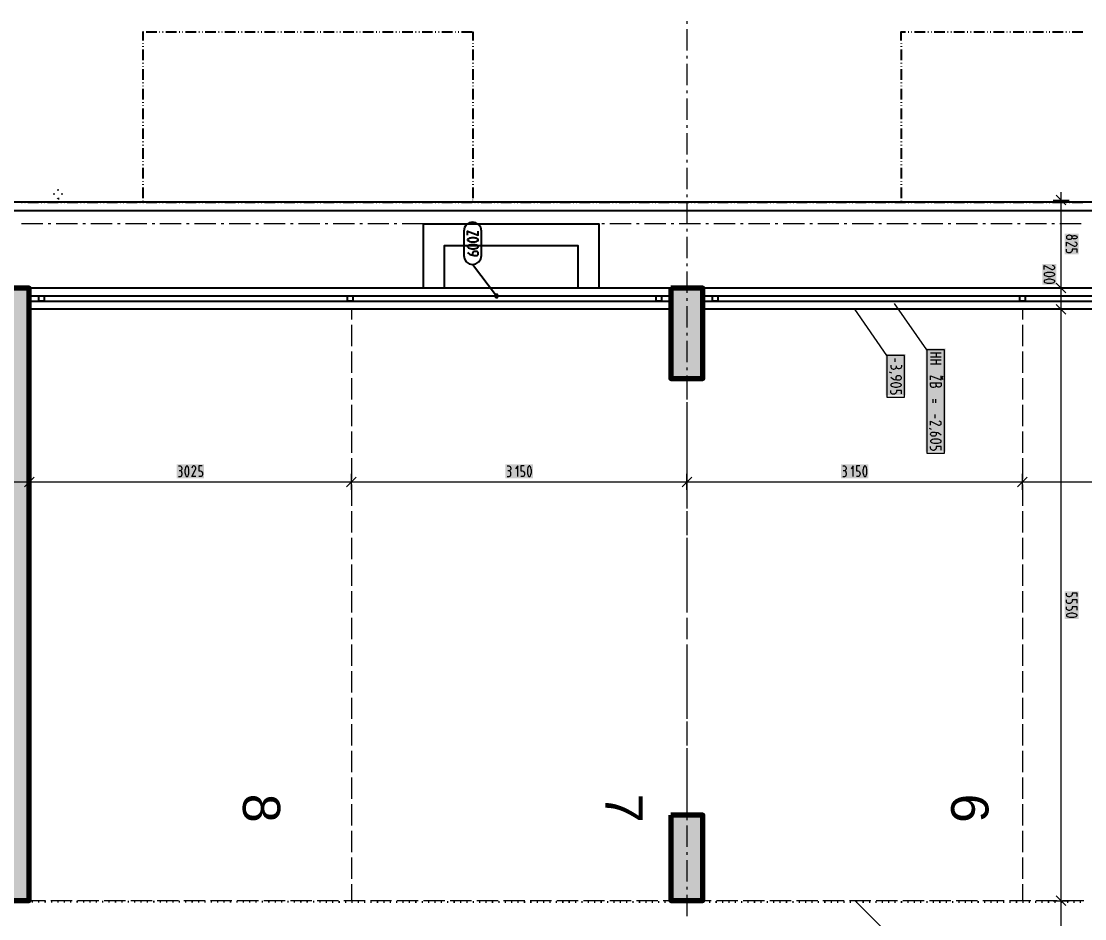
# Model space of a CAD drawing. Header units: millimetres. Extents: x 0 to 594, y 0 to 420.
# Drawn here: x 201.2 to 279.8, y 249.8 to 316.1 of the extents above; entities that cross this region are included whole.
import ezdxf

# ---------------------------------------------------------------- set-up
doc = ezdxf.new("R2010")
doc.units = ezdxf.units.MM
doc.header["$LTSCALE"] = 8
for name, color, linetype in [('PDF_CTU', 7, 'Continuous'), ('PDF_Dokresleni nad rovinou rezu', 7, 'Continuous'), ('PDF_Dopravni znaceni', 7, 'Continuous'), ('PDF_Klempirske vyrobky', 7, 'Continuous'), ('PDF_Koty delkove', 7, 'Continuous'), ('PDF_Koty vyskove-pudorysy', 7, 'Continuous'), ('PDF_Obecne 0.18', 7, 'Continuous'), ('PDF_Obecne 0.25', 7, 'Continuous'), ('PDF_Osy hlavni', 7, 'Continuous'), ('PDF_Popis Zamecnicke vyrobky', 7, 'Continuous'), ('PDF_Steny vnitrni', 7, 'Continuous'), ('PDF_Text', 7, 'Continuous'), ('PDF_Zamecnicke vyrobky', 7, 'Continuous')]:
    doc.layers.add(name, color=color, linetype=linetype)
doc.styles.add('PDF Arial', font='arial.ttf')

msp = doc.modelspace()

# ---------------------------------------------------------------- linework, layer by layer
at = {"layer": 'PDF_CTU', "lineweight": 25}
for points in [[(396.91, 302.764), (99.429, 302.764)], [(396.91, 302.134), (99.429, 302.134)]]:
    msp.add_lwpolyline(points, dxfattribs=at)
at = {"layer": 'PDF_Dokresleni nad rovinou rezu', "lineweight": 25}
for points in [[(210.178, 315.362), (210.178, 314.724)], [(210.197, 315.362), (210.236, 315.362)], [(210.433, 315.362), (211.22, 315.362)], [(211.417, 315.362), (211.457, 315.362)], [(211.654, 315.362), (211.693, 315.362)], [(211.89, 315.362), (212.677, 315.362)], [(212.874, 315.362), (212.913, 315.362)], [(213.11, 315.362), (213.15, 315.362)], [(213.346, 315.362), (214.134, 315.362)], [(214.331, 315.362), (214.37, 315.362)], [(214.567, 315.362), (214.606, 315.362)], [(214.803, 315.362), (215.591, 315.362)], [(215.787, 315.362), (215.827, 315.362)], [(216.024, 315.362), (216.063, 315.362)], [(216.26, 315.362), (217.047, 315.362)], [(217.244, 315.362), (217.283, 315.362)], [(217.48, 315.362), (217.52, 315.362)], [(217.717, 315.362), (218.504, 315.362)], [(218.701, 315.362), (218.74, 315.362)], [(218.937, 315.362), (218.976, 315.362)], [(219.173, 315.362), (219.961, 315.362)], [(220.157, 315.362), (220.197, 315.362)], [(220.394, 315.362), (220.433, 315.362)], [(220.63, 315.362), (221.417, 315.362)], [(221.614, 315.362), (221.654, 315.362)], [(221.85, 315.362), (221.89, 315.362)], [(222.087, 315.362), (222.874, 315.362)], [(223.071, 315.362), (223.11, 315.362)], [(223.307, 315.362), (223.346, 315.362)], [(223.543, 315.362), (224.331, 315.362)], [(224.528, 315.362), (224.567, 315.362)], [(224.764, 315.362), (224.803, 315.362)], [(225, 315.362), (225.787, 315.362)], [(225.984, 315.362), (226.024, 315.362)], [(226.22, 315.362), (226.26, 315.362)], [(226.457, 315.362), (227.244, 315.362)], [(227.441, 315.362), (227.48, 315.362)], [(227.677, 315.362), (227.717, 315.362)], [(227.913, 315.362), (228.701, 315.362)], [(228.898, 315.362), (228.937, 315.362)], [(229.134, 315.362), (229.173, 315.362)], [(229.37, 315.362), (230.157, 315.362)], [(230.354, 315.362), (230.394, 315.362)], [(230.591, 315.362), (230.63, 315.362)], [(230.827, 315.362), (231.614, 315.362)], [(231.811, 315.362), (231.85, 315.362)], [(232.047, 315.362), (232.087, 315.362)], [(232.283, 315.362), (233.071, 315.362)], [(233.268, 315.362), (233.307, 315.362)], [(233.504, 315.362), (233.543, 315.362)], [(233.74, 315.362), (234.528, 315.362)], [(234.587, 315.362), (234.587, 314.724)], [(266.24, 314.724), (266.24, 315.36), (266.575, 315.36)], [(266.772, 315.36), (266.811, 315.36)], [(267.008, 315.36), (267.047, 315.36)], [(267.244, 315.36), (268.031, 315.36)], [(268.228, 315.36), (268.268, 315.36)], [(268.465, 315.36), (268.504, 315.36)], [(268.701, 315.36), (269.488, 315.36)], [(269.685, 315.36), (269.724, 315.36)], [(269.921, 315.36), (269.961, 315.36)], [(270.157, 315.36), (270.945, 315.36)], [(271.142, 315.36), (271.181, 315.36)], [(271.378, 315.36), (271.417, 315.36)], [(271.614, 315.36), (272.402, 315.36)], [(272.598, 315.36), (272.638, 315.36)], [(272.835, 315.36), (272.874, 315.36)], [(273.071, 315.36), (273.858, 315.36)], [(274.055, 315.36), (274.094, 315.36)], [(274.291, 315.36), (274.331, 315.36)], [(274.528, 315.36), (275.315, 315.36)], [(275.512, 315.36), (275.551, 315.36)], [(275.748, 315.36), (275.787, 315.36)], [(275.984, 315.36), (276.772, 315.36)], [(276.968, 315.36), (277.008, 315.36)], [(277.205, 315.36), (277.244, 315.36)], [(277.441, 315.36), (278.228, 315.36)], [(278.425, 315.36), (278.465, 315.36)], [(278.661, 315.36), (278.701, 315.36)], [(278.898, 315.36), (279.685, 315.36)], [(210.178, 314.528), (210.178, 314.488)], [(234.587, 314.528), (234.587, 314.488)], [(266.24, 314.528), (266.24, 314.488)], [(210.178, 314.291), (210.178, 314.252)], [(210.178, 314.055), (210.178, 313.268)], [(234.587, 314.291), (234.587, 314.252)], [(234.587, 314.055), (234.587, 313.268)], [(266.24, 314.291), (266.24, 314.252)], [(266.24, 314.055), (266.24, 313.268)], [(210.178, 313.071), (210.178, 313.032)], [(234.587, 313.071), (234.587, 313.032)], [(266.24, 313.071), (266.24, 313.032)], [(210.178, 312.835), (210.178, 312.795)], [(210.178, 312.599), (210.178, 311.811)], [(234.587, 312.835), (234.587, 312.795)], [(234.587, 312.599), (234.587, 311.811)], [(266.24, 312.835), (266.24, 312.795)], [(266.24, 312.599), (266.24, 311.811)], [(210.178, 311.614), (210.178, 311.575)], [(210.178, 311.378), (210.178, 311.339)], [(234.587, 311.614), (234.587, 311.575)], [(234.587, 311.378), (234.587, 311.339)], [(266.24, 311.614), (266.24, 311.575)], [(266.24, 311.378), (266.24, 311.339)], [(210.178, 311.142), (210.178, 310.354)], [(234.587, 311.142), (234.587, 310.354)], [(266.24, 311.142), (266.24, 310.354)], [(210.178, 310.158), (210.178, 310.118)], [(210.178, 309.921), (210.178, 309.882)], [(234.587, 310.158), (234.587, 310.118)], [(234.587, 309.921), (234.587, 309.882)], [(266.24, 310.158), (266.24, 310.118)], [(266.24, 309.921), (266.24, 309.882)], [(210.178, 309.685), (210.178, 308.898)], [(234.587, 309.685), (234.587, 308.898)], [(266.24, 309.685), (266.24, 308.898)], [(210.178, 308.701), (210.178, 308.661)], [(210.178, 308.465), (210.178, 308.425)], [(210.178, 308.228), (210.178, 307.441)], [(234.587, 308.701), (234.587, 308.661)], [(234.587, 308.465), (234.587, 308.425)], [(234.587, 308.228), (234.587, 307.441)], [(266.24, 308.701), (266.24, 308.661)], [(266.24, 308.465), (266.24, 308.425)], [(266.24, 308.228), (266.24, 307.441)], [(210.178, 307.244), (210.178, 307.205)], [(210.178, 307.008), (210.178, 306.969)], [(210.178, 306.772), (210.178, 305.984)], [(234.587, 307.244), (234.587, 307.205)], [(234.587, 307.008), (234.587, 306.969)], [(234.587, 306.772), (234.587, 305.984)], [(266.24, 307.244), (266.24, 307.205)], [(266.24, 307.008), (266.24, 306.969)], [(266.24, 306.772), (266.24, 305.984)], [(210.178, 305.787), (210.178, 305.748)], [(210.178, 305.551), (210.178, 305.512)], [(210.178, 305.315), (210.178, 304.528)], [(234.587, 305.787), (234.587, 305.748)], [(234.587, 305.551), (234.587, 305.512)], [(234.587, 305.315), (234.587, 304.528)], [(266.24, 305.787), (266.24, 305.748)], [(266.24, 305.551), (266.24, 305.512)], [(266.24, 305.315), (266.24, 304.528)], [(210.178, 304.331), (210.178, 304.291)], [(234.587, 304.331), (234.587, 304.291)], [(266.24, 304.331), (266.24, 304.291)], [(210.178, 304.095), (210.178, 304.055)], [(210.178, 303.858), (210.178, 303.071)], [(234.587, 304.095), (234.587, 304.055)], [(234.587, 303.858), (234.587, 303.071)], [(266.24, 304.095), (266.24, 304.055)], [(266.24, 303.858), (266.24, 303.071)], [(201.22, 302.764), (201.26, 302.764)], [(201.457, 302.764), (201.496, 302.764)], [(201.693, 302.764), (202.48, 302.764)], [(202.677, 302.764), (202.717, 302.764)], [(202.913, 302.764), (202.953, 302.764)], [(203.15, 302.764), (203.937, 302.764)], [(204.134, 302.764), (204.173, 302.764)], [(204.37, 302.764), (204.409, 302.764)], [(204.606, 302.764), (205.394, 302.764)], [(205.591, 302.764), (205.63, 302.764)], [(205.827, 302.764), (205.866, 302.764)], [(206.063, 302.764), (206.85, 302.764)], [(207.047, 302.764), (207.087, 302.764)], [(207.283, 302.764), (207.323, 302.764)], [(207.52, 302.764), (208.307, 302.764)], [(208.504, 302.764), (208.543, 302.764)], [(208.74, 302.764), (208.78, 302.764)], [(208.976, 302.764), (209.764, 302.764)], [(209.961, 302.764), (210, 302.764)], [(210.178, 302.874), (210.178, 302.835)], [(210.197, 302.764), (210.236, 302.764)], [(210.433, 302.764), (211.22, 302.764)], [(211.417, 302.764), (211.457, 302.764)], [(211.654, 302.764), (211.693, 302.764)], [(211.89, 302.764), (212.677, 302.764)], [(212.874, 302.764), (212.913, 302.764)], [(213.11, 302.764), (213.15, 302.764)], [(213.346, 302.764), (214.134, 302.764)], [(214.331, 302.764), (214.37, 302.764)], [(214.567, 302.764), (214.606, 302.764)], [(214.803, 302.764), (215.591, 302.764)], [(215.787, 302.764), (215.827, 302.764)], [(216.024, 302.764), (216.063, 302.764)], [(216.26, 302.764), (217.047, 302.764)], [(217.244, 302.764), (217.283, 302.764)], [(217.48, 302.764), (217.52, 302.764)], [(217.717, 302.764), (218.504, 302.764)], [(218.701, 302.764), (218.74, 302.764)], [(218.937, 302.764), (218.976, 302.764)], [(219.173, 302.764), (219.961, 302.764)], [(220.157, 302.764), (220.197, 302.764)], [(220.394, 302.764), (220.433, 302.764)], [(220.63, 302.764), (221.417, 302.764)], [(221.614, 302.764), (221.654, 302.764)], [(221.85, 302.764), (221.89, 302.764)], [(222.087, 302.764), (222.874, 302.764)], [(223.071, 302.764), (223.11, 302.764)], [(223.307, 302.764), (223.346, 302.764)], [(223.543, 302.764), (224.331, 302.764)], [(224.528, 302.764), (224.567, 302.764)], [(224.764, 302.764), (224.803, 302.764)], [(225, 302.764), (225.787, 302.764)], [(225.984, 302.764), (226.024, 302.764)], [(226.22, 302.764), (226.26, 302.764)], [(226.457, 302.764), (227.244, 302.764)], [(227.441, 302.764), (227.48, 302.764)], [(227.677, 302.764), (227.717, 302.764)], [(227.913, 302.764), (228.701, 302.764)], [(228.898, 302.764), (228.937, 302.764)], [(229.134, 302.764), (229.173, 302.764)], [(229.37, 302.764), (230.157, 302.764)], [(230.354, 302.764), (230.394, 302.764)], [(230.591, 302.764), (230.63, 302.764)], [(230.827, 302.764), (231.614, 302.764)], [(231.811, 302.764), (231.85, 302.764)], [(232.047, 302.764), (232.087, 302.764)], [(232.283, 302.764), (233.071, 302.764)], [(233.268, 302.764), (233.307, 302.764)], [(233.504, 302.764), (233.543, 302.764)], [(233.74, 302.764), (234.528, 302.764)], [(234.724, 302.764), (234.764, 302.764)], [(234.961, 302.764), (235, 302.764)], [(235.197, 302.764), (235.984, 302.764)], [(236.181, 302.764), (236.22, 302.764)], [(236.417, 302.764), (236.457, 302.764)], [(236.654, 302.764), (237.441, 302.764)], [(237.638, 302.764), (237.677, 302.764)], [(237.874, 302.764), (237.913, 302.764)], [(238.11, 302.764), (238.898, 302.764)], [(239.094, 302.764), (239.134, 302.764)], [(239.331, 302.764), (239.37, 302.764)], [(239.567, 302.764), (240.354, 302.764)], [(240.551, 302.764), (240.591, 302.764)], [(240.787, 302.764), (240.827, 302.764)], [(241.024, 302.764), (241.811, 302.764)], [(242.008, 302.764), (242.047, 302.764)], [(242.244, 302.764), (242.283, 302.764)], [(242.48, 302.764), (243.268, 302.764)], [(243.465, 302.764), (243.504, 302.764)], [(243.701, 302.764), (243.74, 302.764)], [(243.937, 302.764), (244.724, 302.764)], [(244.921, 302.764), (244.961, 302.764)], [(245.157, 302.764), (245.197, 302.764)], [(245.394, 302.764), (246.181, 302.764)], [(246.378, 302.764), (246.417, 302.764)], [(246.614, 302.764), (246.654, 302.764)], [(246.85, 302.764), (247.638, 302.764)], [(247.835, 302.764), (247.874, 302.764)], [(248.071, 302.764), (248.11, 302.764)], [(248.307, 302.764), (249.094, 302.764)], [(249.291, 302.764), (249.331, 302.764)], [(249.528, 302.764), (249.567, 302.764)], [(249.764, 302.764), (250.551, 302.764)], [(250.748, 302.764), (250.787, 302.764)], [(250.984, 302.764), (251.024, 302.764)], [(251.22, 302.764), (252.008, 302.764)], [(252.205, 302.764), (252.244, 302.764)], [(252.441, 302.764), (252.48, 302.764)], [(252.677, 302.764), (253.465, 302.764)], [(253.661, 302.764), (253.701, 302.764)], [(253.898, 302.764), (253.937, 302.764)], [(254.134, 302.764), (254.921, 302.764)], [(255.118, 302.764), (255.157, 302.764)], [(255.354, 302.764), (255.394, 302.764)], [(255.591, 302.764), (256.378, 302.764)], [(256.575, 302.764), (256.614, 302.764)], [(256.811, 302.764), (256.85, 302.764)], [(257.047, 302.764), (257.835, 302.764)], [(258.031, 302.764), (258.071, 302.764)], [(258.268, 302.764), (258.307, 302.764)], [(258.504, 302.764), (259.291, 302.764)], [(259.488, 302.764), (259.528, 302.764)], [(259.724, 302.764), (259.764, 302.764)], [(259.961, 302.764), (260.748, 302.764)], [(260.945, 302.764), (260.984, 302.764)], [(261.181, 302.764), (261.22, 302.764)], [(261.417, 302.764), (262.205, 302.764)], [(262.402, 302.764), (262.441, 302.764)], [(262.638, 302.764), (262.677, 302.764)], [(262.874, 302.764), (263.661, 302.764)], [(263.858, 302.764), (263.898, 302.764)], [(264.094, 302.764), (264.134, 302.764)], [(264.331, 302.764), (265.118, 302.764)], [(265.315, 302.764), (265.354, 302.764)], [(265.551, 302.764), (265.59, 302.764)], [(265.787, 302.764), (266.575, 302.764)], [(266.24, 302.874), (266.24, 302.835)], [(266.772, 302.764), (266.811, 302.764)], [(267.008, 302.764), (267.047, 302.764)], [(267.244, 302.764), (268.031, 302.764)], [(268.228, 302.764), (268.268, 302.764)], [(268.465, 302.764), (268.504, 302.764)], [(268.701, 302.764), (269.488, 302.764)], [(269.685, 302.764), (269.724, 302.764)], [(269.921, 302.764), (269.961, 302.764)], [(270.157, 302.764), (270.945, 302.764)], [(271.142, 302.764), (271.181, 302.764)], [(271.378, 302.764), (271.417, 302.764)], [(271.614, 302.764), (272.402, 302.764)], [(272.598, 302.764), (272.638, 302.764)], [(272.835, 302.764), (272.874, 302.764)], [(273.071, 302.764), (273.858, 302.764)], [(274.055, 302.764), (274.094, 302.764)], [(274.291, 302.764), (274.331, 302.764)], [(274.528, 302.764), (275.315, 302.764)], [(275.512, 302.764), (275.551, 302.764)], [(275.748, 302.764), (275.787, 302.764)], [(275.984, 302.764), (276.772, 302.764)], [(276.968, 302.764), (277.008, 302.764)], [(277.205, 302.764), (277.244, 302.764)], [(277.441, 302.764), (278.228, 302.764)], [(278.425, 302.764), (278.465, 302.764)], [(278.661, 302.764), (278.701, 302.764)], [(278.898, 302.764), (279.685, 302.764)]]:
    msp.add_lwpolyline(points, dxfattribs=at)
at = {"layer": 'PDF_Dokresleni nad rovinou rezu', "lineweight": 25, "transparency": 33554559}
for points in [[(210.128, 315.362), (210.178, 315.411), (210.178, 315.313), (210.227, 315.362)], [(210.178, 315.411), (210.227, 315.362), (210.128, 315.362), (210.178, 315.313)], [(234.587, 315.411), (234.636, 315.362), (234.538, 315.362), (234.587, 315.313)], [(234.538, 315.362), (234.587, 315.411), (234.587, 315.313), (234.636, 315.362)], [(266.191, 315.36), (266.24, 315.409), (266.24, 315.311), (266.29, 315.36)], [(266.24, 315.409), (266.29, 315.36), (266.191, 315.36), (266.24, 315.311)], [(210.178, 302.813), (210.227, 302.764), (210.128, 302.764), (210.178, 302.714)], [(234.587, 302.972), (234.636, 302.923), (234.538, 302.923), (234.587, 302.874)], [(266.24, 302.811), (266.29, 302.762), (266.191, 302.762), (266.24, 302.713)]]:
    msp.add_solid(points, dxfattribs=at)
at = {"layer": 'PDF_Dopravni znaceni', "lineweight": 18}
for points in [[(225.611, 294.85), (225.611, 294.095)], [(275.217, 294.85), (275.217, 294.095)], [(225.611, 293.701), (225.611, 292.126)], [(275.217, 293.701), (275.217, 292.126)], [(225.611, 291.732), (225.611, 290.158)], [(275.217, 291.732), (275.217, 290.158)], [(225.611, 289.764), (225.611, 288.189)], [(250.414, 289.732), (250.414, 288.189)], [(275.217, 289.764), (275.217, 288.189)], [(225.611, 287.795), (225.611, 286.221)], [(250.414, 287.795), (250.414, 286.221)], [(275.217, 287.795), (275.217, 286.221)], [(225.611, 285.827), (225.611, 284.252)], [(250.414, 285.827), (250.414, 284.252)], [(275.217, 285.827), (275.217, 284.252)], [(225.611, 283.858), (225.611, 282.284)], [(250.414, 283.858), (250.414, 282.284)], [(275.217, 283.858), (275.217, 282.284)], [(225.611, 281.89), (225.611, 280.315)], [(250.414, 281.89), (250.414, 280.315)], [(275.217, 281.89), (275.217, 280.315)], [(225.611, 279.921), (225.611, 278.347)], [(250.414, 279.921), (250.414, 278.347)], [(275.217, 279.921), (275.217, 278.347)], [(225.611, 277.953), (225.611, 276.378)], [(250.414, 277.953), (250.414, 276.378)], [(275.217, 277.953), (275.217, 276.378)], [(225.611, 275.984), (225.611, 274.41)], [(250.414, 275.984), (250.414, 274.41)], [(275.217, 275.984), (275.217, 274.41)], [(225.611, 274.016), (225.611, 272.441)], [(250.414, 274.016), (250.414, 272.441)], [(275.217, 274.016), (275.217, 272.441)], [(225.611, 272.047), (225.611, 270.473)], [(250.414, 272.047), (250.414, 270.473)], [(275.217, 272.047), (275.217, 270.473)], [(225.611, 270.079), (225.611, 268.504)], [(250.414, 270.079), (250.414, 268.504)], [(275.217, 270.079), (275.217, 268.504)], [(225.611, 268.11), (225.611, 266.536)], [(250.414, 268.11), (250.414, 266.536)], [(275.217, 268.11), (275.217, 266.536)], [(225.611, 266.142), (225.611, 264.567)], [(250.414, 266.142), (250.414, 264.567)], [(275.217, 266.142), (275.217, 264.567)], [(225.611, 264.173), (225.611, 262.599)], [(250.414, 264.173), (250.414, 262.599)], [(275.217, 264.173), (275.217, 262.599)], [(225.611, 262.205), (225.611, 260.63)], [(250.414, 262.205), (250.414, 260.63)], [(275.217, 262.205), (275.217, 260.63)], [(225.611, 260.236), (225.611, 258.662)], [(250.414, 260.236), (250.414, 258.662)], [(275.217, 260.236), (275.217, 258.662)], [(225.611, 258.268), (225.611, 256.693)], [(250.414, 258.268), (250.414, 257.449)], [(275.217, 258.268), (275.217, 256.693)], [(225.611, 256.299), (225.611, 254.725)], [(275.217, 256.299), (275.217, 254.725)], [(225.611, 254.331), (225.611, 252.756)], [(275.217, 254.331), (275.217, 252.756)], [(225.611, 252.362), (225.611, 251.15)], [(275.217, 252.362), (275.217, 251.15)], [(201.417, 251.15), (202.992, 251.15)], [(203.386, 251.15), (204.961, 251.15)], [(205.354, 251.15), (206.929, 251.15)], [(207.323, 251.15), (208.898, 251.15)], [(209.291, 251.15), (210.866, 251.15)], [(211.26, 251.15), (212.835, 251.15)], [(213.228, 251.15), (214.803, 251.15)], [(215.197, 251.15), (216.772, 251.15)], [(217.165, 251.15), (218.74, 251.15)], [(219.134, 251.15), (220.709, 251.15)], [(221.102, 251.15), (222.677, 251.15)], [(223.071, 251.15), (224.646, 251.15)], [(225.039, 251.15), (226.614, 251.15)], [(227.008, 251.15), (228.583, 251.15)], [(228.976, 251.15), (230.551, 251.15)], [(230.945, 251.15), (232.52, 251.15)], [(232.913, 251.15), (234.488, 251.15)], [(234.882, 251.15), (236.457, 251.15)], [(236.85, 251.15), (238.425, 251.15)], [(238.819, 251.15), (240.394, 251.15)], [(240.787, 251.15), (242.362, 251.15)], [(242.756, 251.15), (244.331, 251.15)], [(244.724, 251.15), (246.299, 251.15)], [(246.693, 251.15), (248.268, 251.15)], [(248.661, 251.15), (250.236, 251.15)], [(250.63, 251.15), (252.205, 251.15)], [(252.598, 251.15), (254.173, 251.15)], [(254.567, 251.15), (256.142, 251.15)], [(256.535, 251.15), (258.11, 251.15)], [(258.504, 251.15), (260.079, 251.15)], [(260.472, 251.15), (262.047, 251.15)], [(262.441, 251.15), (264.016, 251.15)], [(264.409, 251.15), (265.984, 251.15)], [(266.378, 251.15), (267.953, 251.15)], [(268.346, 251.15), (269.921, 251.15)], [(270.315, 251.15), (271.89, 251.15)], [(272.283, 251.15), (273.858, 251.15)], [(274.252, 251.15), (275.827, 251.15)], [(276.22, 251.15), (277.795, 251.15)], [(278.189, 251.15), (279.764, 251.15)]]:
    msp.add_lwpolyline(points, dxfattribs=at)
at = {"layer": 'PDF_Dopravni znaceni', "lineweight": 18, "transparency": 33554559}
for points in [[(225.611, 294.886), (225.646, 294.85), (225.575, 294.85), (225.611, 294.815)], [(275.217, 294.886), (275.252, 294.85), (275.181, 294.85), (275.217, 294.815)], [(250.414, 289.768), (250.449, 289.732), (250.378, 289.732), (250.414, 289.697)], [(250.414, 257.484), (250.449, 257.449), (250.378, 257.449), (250.414, 257.413)], [(225.611, 251.185), (225.646, 251.15), (225.575, 251.15), (225.611, 251.114)], [(275.217, 251.185), (275.252, 251.15), (275.181, 251.15), (275.217, 251.114)]]:
    msp.add_solid(points, dxfattribs=at)
at = {"layer": 'PDF_Klempirske vyrobky', "lineweight": 25}
for points in [[(203.956, 303.665), (203.948, 303.668), (203.878, 303.661)], [(203.612, 303.411), (203.604, 303.385), (203.609, 303.334)], [(203.843, 303.054), (203.887, 303.041)], [(203.918, 303.039), (203.996, 303.051)], [(204.23, 303.335), (204.222, 303.413)]]:
    msp.add_lwpolyline(points, dxfattribs=at)
at = {"layer": 'PDF_Klempirske vyrobky', "lineweight": 25, "transparency": 33554559}
msp.add_solid([(203.838, 303.043), (203.889, 303.09), (203.885, 302.992), (203.936, 303.038)], dxfattribs=at)
at = {"layer": 'PDF_Koty delkove', "lineweight": 18}
for points in [[(278.075, 152.291), (278.075, 159.024), (278.075, 160.598), (278.075, 203.89), (278.075, 251.133), (278.075, 294.85), (278.075, 296.425), (278.075, 300.237), (278.075, 300.858), (278.075, 302.921), (278.075, 303.512)], [(277.485, 302.921), (278.075, 302.921), (278.666, 302.921)], [(277.721, 303.276), (278.429, 302.567)], [(278.469, 299.526), (278.469, 299.82), (278.994, 299.547), (279.047, 299.526), (279.126, 299.526), (279.178, 299.547), (279.217, 299.578), (279.244, 299.61), (279.256, 299.652), (279.256, 299.694), (279.244, 299.736), (279.217, 299.767), (279.178, 299.799), (279.1, 299.82)], [(278.889, 300.219), (278.903, 300.24), (278.942, 300.271), (278.994, 300.292), (279.047, 300.303), (279.1, 300.303)], [(279.1, 300.303), (279.152, 300.292), (279.204, 300.271), (279.244, 300.229), (279.256, 300.197), (279.256, 300.156), (279.244, 300.124), (279.204, 300.082), (279.152, 300.061), (279.1, 300.051), (279.047, 300.051), (278.994, 300.061), (278.942, 300.082), (278.903, 300.114), (278.889, 300.134)], [(279.256, 299.043), (279.256, 299.295), (278.889, 299.295), (278.889, 299.19), (278.863, 299.117), (278.823, 299.074), (278.758, 299.033), (278.706, 299.022), (278.653, 299.022), (278.6, 299.033), (278.548, 299.054), (278.509, 299.085), (278.482, 299.127), (278.469, 299.19), (278.469, 299.295)], [(276.815, 297.787), (276.815, 298.081), (277.341, 297.808), (277.393, 297.787), (277.472, 297.787), (277.524, 297.808), (277.563, 297.839), (277.59, 297.871), (277.603, 297.913), (277.603, 297.955)], [(277.603, 297.955), (277.59, 297.997), (277.563, 298.028), (277.524, 298.06), (277.446, 298.081)], [(277.131, 296.779), (277.289, 296.779), (277.367, 296.79), (277.459, 296.811), (277.537, 296.842), (277.59, 296.884), (277.603, 296.905), (277.603, 296.947), (277.59, 296.968), (277.537, 297.01), (277.459, 297.041), (277.367, 297.063), (277.289, 297.073), (277.131, 297.073), (277.052, 297.063), (276.96, 297.041), (276.881, 297.01), (276.829, 296.968), (276.815, 296.947), (276.815, 296.905), (276.829, 296.884), (276.881, 296.842), (276.96, 296.811)], [(276.96, 296.811), (277.052, 296.79), (277.131, 296.779)], [(277.485, 296.425), (278.075, 296.425), (278.666, 296.425)], [(277.721, 296.779), (278.429, 296.071)], [(277.485, 294.85), (278.075, 294.85), (278.666, 294.85)], [(277.721, 295.205), (278.429, 294.496)], [(212.82, 283.272), (212.946, 283.272)], [(212.946, 283.272), (212.988, 283.259), (213.029, 283.233), (213.051, 283.193), (213.072, 283.115), (213.072, 283.063), (213.051, 282.984), (213.009, 282.931), (212.946, 282.905), (212.862, 282.905)], [(214.016, 283.259), (213.974, 283.272), (213.933, 283.272), (213.89, 283.259), (213.859, 283.233), (213.827, 283.193), (213.806, 283.115)], [(214.1, 282.485), (213.806, 282.485), (214.079, 283.01), (214.1, 283.063), (214.1, 283.141), (214.079, 283.193), (214.048, 283.233), (214.016, 283.259)], [(214.583, 283.272), (214.331, 283.272), (214.331, 282.905), (214.437, 282.905), (214.51, 282.878), (214.552, 282.839), (214.593, 282.774), (214.604, 282.722), (214.604, 282.669), (214.593, 282.616), (214.573, 282.564), (214.541, 282.525), (214.5, 282.498), (214.437, 282.485), (214.331, 282.485)], [(237.131, 283.272), (237.257, 283.272), (237.299, 283.259), (237.34, 283.233), (237.362, 283.193), (237.383, 283.115), (237.383, 283.063), (237.362, 282.984), (237.32, 282.931), (237.257, 282.905), (237.173, 282.905)], [(237.907, 282.485), (237.907, 283.272), (237.74, 283.063)], [(238.39, 283.272), (238.138, 283.272), (238.138, 282.905), (238.244, 282.905), (238.317, 282.878), (238.359, 282.839), (238.401, 282.774), (238.411, 282.722), (238.411, 282.669)], [(261.934, 283.272), (262.06, 283.272), (262.102, 283.259), (262.144, 283.233), (262.165, 283.193), (262.186, 283.115), (262.186, 283.063), (262.165, 282.984), (262.123, 282.931), (262.06, 282.905), (261.976, 282.905)], [(262.71, 282.485), (262.71, 283.272), (262.543, 283.063)], [(263.194, 283.272), (262.942, 283.272), (262.942, 282.905), (263.047, 282.905), (263.12, 282.878), (263.162, 282.839), (263.204, 282.774), (263.214, 282.722), (263.214, 282.669), (263.204, 282.616), (263.183, 282.564), (263.151, 282.525), (263.11, 282.498), (263.047, 282.485), (262.942, 282.485)], [(201.437, 281.737), (202.146, 282.445)], [(201.792, 281.5), (201.792, 282.091), (201.792, 282.681)], [(212.82, 282.485), (212.966, 282.485), (213.019, 282.511), (213.061, 282.551), (213.082, 282.616), (213.092, 282.669), (213.092, 282.722), (213.082, 282.787), (213.061, 282.839), (213.019, 282.878), (212.946, 282.905)], [(225.256, 281.737), (225.965, 282.445)], [(225.611, 281.5), (225.611, 282.091), (225.611, 282.681)], [(237.131, 282.485), (237.277, 282.485), (237.33, 282.511), (237.372, 282.551), (237.393, 282.616), (237.403, 282.669), (237.403, 282.722), (237.393, 282.787), (237.372, 282.839), (237.33, 282.878), (237.257, 282.905)], [(238.411, 282.669), (238.401, 282.616), (238.38, 282.564), (238.348, 282.525), (238.307, 282.498), (238.244, 282.485), (238.138, 282.485)], [(250.059, 281.737), (250.768, 282.445)], [(250.414, 281.5), (250.414, 282.091), (250.414, 282.681)], [(261.934, 282.485), (262.081, 282.485), (262.133, 282.511), (262.175, 282.551), (262.196, 282.616), (262.207, 282.669), (262.207, 282.722), (262.196, 282.787), (262.175, 282.839), (262.133, 282.878), (262.06, 282.905)], [(274.862, 281.737), (275.571, 282.445)], [(275.217, 281.5), (275.217, 282.091), (275.217, 282.681)], [(97.776, 282.091), (98.918, 282.091), (100.689, 282.091), (110.965, 282.091), (112.146, 282.091), (112.658, 282.091), (122.658, 282.091), (151.201, 282.091), (176.004, 282.091), (199.823, 282.091), (201.792, 282.091), (225.611, 282.091), (250.414, 282.091), (275.217, 282.091)], [(275.217, 282.091), (300.02, 282.091), (324.823, 282.091), (349.626, 282.091), (369.705, 282.091), (388.602, 282.091), (397.54, 282.091), (398.13, 282.091)], [(279.256, 273.621), (279.256, 273.873), (278.889, 273.873), (278.889, 273.768), (278.863, 273.695), (278.823, 273.653), (278.758, 273.611), (278.706, 273.6), (278.653, 273.6), (278.6, 273.611), (278.548, 273.632), (278.509, 273.663), (278.482, 273.705), (278.469, 273.768), (278.469, 273.873)], [(279.256, 273.117), (279.256, 273.369), (278.889, 273.369), (278.889, 273.264), (278.863, 273.191), (278.823, 273.149), (278.758, 273.107), (278.706, 273.096), (278.653, 273.096), (278.6, 273.107), (278.548, 273.128), (278.509, 273.159), (278.482, 273.201), (278.469, 273.264), (278.469, 273.369)], [(279.256, 272.613), (279.256, 272.865), (278.889, 272.865), (278.889, 272.76), (278.863, 272.687), (278.823, 272.645), (278.758, 272.603), (278.706, 272.592), (278.653, 272.592), (278.6, 272.603), (278.548, 272.624), (278.509, 272.655), (278.482, 272.697), (278.469, 272.76), (278.469, 272.865)], [(279.256, 272.215), (279.256, 272.256), (279.244, 272.278), (279.191, 272.319), (279.112, 272.351), (279.02, 272.372), (278.942, 272.383), (278.785, 272.383), (278.706, 272.372), (278.614, 272.351), (278.535, 272.319), (278.482, 272.278), (278.469, 272.256), (278.469, 272.215), (278.482, 272.193), (278.535, 272.152), (278.614, 272.12), (278.706, 272.099), (278.785, 272.089)], [(278.785, 272.089), (278.942, 272.089), (279.02, 272.099), (279.112, 272.12), (279.191, 272.152), (279.244, 272.193), (279.256, 272.215)], [(277.485, 251.133), (278.075, 251.133), (278.666, 251.133)], [(277.721, 251.487), (278.429, 250.779)]]:
    msp.add_lwpolyline(points, dxfattribs=at)
for points in [[(278.653, 300.03), (278.706, 300.03), (278.771, 300.041), (278.837, 300.071), (278.876, 300.114), (278.889, 300.134), (278.889, 300.219), (278.876, 300.24), (278.837, 300.282), (278.771, 300.313), (278.706, 300.324), (278.653, 300.324), (278.588, 300.313), (278.522, 300.282), (278.482, 300.24), (278.469, 300.197), (278.469, 300.156), (278.482, 300.114), (278.522, 300.071), (278.588, 300.041)], [(277.131, 297.283), (277.289, 297.283), (277.367, 297.294), (277.459, 297.315), (277.537, 297.346), (277.59, 297.388), (277.603, 297.409), (277.603, 297.451), (277.59, 297.472), (277.537, 297.514), (277.459, 297.545), (277.367, 297.567), (277.289, 297.577), (277.131, 297.577), (277.052, 297.567), (276.96, 297.545), (276.881, 297.514), (276.829, 297.472), (276.815, 297.451), (276.815, 297.409), (276.829, 297.388), (276.881, 297.346), (276.96, 297.315), (277.052, 297.294)], [(213.596, 282.8), (213.596, 282.958), (213.586, 283.036), (213.565, 283.128), (213.533, 283.207), (213.492, 283.259), (213.47, 283.272), (213.429, 283.272), (213.407, 283.259), (213.366, 283.207), (213.334, 283.128), (213.313, 283.036), (213.302, 282.958), (213.302, 282.8), (213.313, 282.722), (213.334, 282.63), (213.366, 282.551), (213.407, 282.498), (213.429, 282.485), (213.47, 282.485), (213.492, 282.498), (213.533, 282.551), (213.565, 282.63), (213.586, 282.722)], [(238.915, 282.8), (238.915, 282.958), (238.904, 283.036), (238.884, 283.128), (238.852, 283.207), (238.811, 283.259), (238.789, 283.272), (238.748, 283.272), (238.726, 283.259), (238.685, 283.207), (238.653, 283.128), (238.632, 283.036), (238.621, 282.958), (238.621, 282.8), (238.632, 282.722), (238.653, 282.63), (238.685, 282.551), (238.726, 282.498), (238.748, 282.485), (238.789, 282.485), (238.811, 282.498), (238.852, 282.551), (238.884, 282.63), (238.904, 282.722)], [(263.718, 282.8), (263.718, 282.958), (263.708, 283.036), (263.687, 283.128), (263.655, 283.207), (263.614, 283.259), (263.592, 283.272), (263.551, 283.272), (263.529, 283.259), (263.488, 283.207), (263.456, 283.128), (263.435, 283.036), (263.424, 282.958), (263.424, 282.8), (263.435, 282.722), (263.456, 282.63), (263.488, 282.551), (263.529, 282.498), (263.551, 282.485), (263.592, 282.485), (263.614, 282.498), (263.655, 282.551), (263.687, 282.63), (263.708, 282.722)]]:
    msp.add_lwpolyline(points, close=True, dxfattribs=at)
at = {"layer": 'PDF_Koty delkove', "color": 7, "lineweight": 18, "true_color": 0xffffff, "transparency": 33554559}
for points in [[(278.351, 300.442), (278.351, 298.904), (279.374, 300.442), (279.374, 298.904)], [(276.697, 298.199), (276.697, 296.661), (277.721, 298.199), (277.721, 296.661)], [(212.68, 282.367), (214.722, 282.367), (212.68, 283.39), (214.722, 283.39)], [(236.991, 282.367), (239.033, 282.367), (236.991, 283.39), (239.033, 283.39)], [(261.794, 282.367), (263.836, 282.367), (261.794, 283.39), (263.836, 283.39)], [(278.351, 274.013), (278.351, 271.971), (279.374, 274.013), (279.374, 271.971)]]:
    msp.add_solid(points, dxfattribs=at)
at = {"layer": 'PDF_Koty vyskove-pudorysy', "lineweight": 18}
for points in [[(265.19, 291.442), (262.821, 294.85)], [(268.139, 291.86), (265.77, 295.268)], [(265.794, 291.224), (265.794, 290.96)], [(268.428, 291.641), (269.215, 291.641)], [(268.428, 291.335), (269.215, 291.335)], [(268.428, 291.117), (269.215, 291.117)], [(268.849, 291.641), (268.849, 291.335)], [(268.849, 291.117), (268.849, 290.81)], [(265.374, 290.217), (265.531, 290.151)], [(265.478, 290.72), (265.478, 290.567), (265.505, 290.513), (265.545, 290.469), (265.61, 290.447), (265.663, 290.436), (265.715, 290.436), (265.781, 290.447), (265.833, 290.469), (265.872, 290.513), (265.899, 290.589)], [(266.266, 290.72), (266.266, 290.589), (266.253, 290.545), (266.226, 290.502), (266.187, 290.479), (266.109, 290.458), (266.056, 290.458), (265.978, 290.479), (265.925, 290.523), (265.899, 290.589), (265.899, 290.676)], [(268.428, 290.81), (269.215, 290.81)], [(265.478, 289.845), (265.61, 289.736), (265.741, 289.67), (265.925, 289.627), (266.109, 289.627), (266.161, 289.638), (266.2, 289.659), (266.226, 289.681), (266.253, 289.714), (266.266, 289.758), (266.266, 289.801), (266.253, 289.845), (266.226, 289.878), (266.2, 289.9), (266.161, 289.922), (266.109, 289.933), (266.004, 289.933), (265.952, 289.922), (265.899, 289.9), (265.86, 289.845), (265.846, 289.801), (265.846, 289.648)], [(266.266, 289.276), (266.253, 289.299), (266.2, 289.342), (266.122, 289.375), (266.03, 289.397), (265.952, 289.408), (265.794, 289.408), (265.715, 289.397), (265.623, 289.375), (265.545, 289.342), (265.492, 289.299), (265.478, 289.276), (265.478, 289.233), (265.492, 289.211), (265.545, 289.167), (265.623, 289.134), (265.715, 289.113), (265.794, 289.102)], [(268.428, 289.629), (268.428, 289.935), (269.215, 289.629), (269.215, 289.935)], [(268.849, 289.235), (268.835, 289.17), (268.822, 289.147), (268.796, 289.126), (268.756, 289.104), (268.678, 289.082), (268.586, 289.082), (268.52, 289.093), (268.494, 289.104), (268.455, 289.137), (268.441, 289.17), (268.428, 289.235), (268.428, 289.41), (269.215, 289.41), (269.215, 289.235), (269.203, 289.191), (269.176, 289.159), (269.137, 289.126), (269.111, 289.115), (269.059, 289.104), (268.979, 289.104), (268.927, 289.115), (268.874, 289.147), (268.862, 289.17), (268.849, 289.235), (268.849, 289.41)], [(269.346, 289.66), (269.266, 289.782), (269.346, 289.905)], [(266.266, 288.598), (266.266, 288.861), (265.899, 288.861), (265.899, 288.751), (265.872, 288.675), (265.833, 288.631), (265.767, 288.588), (265.715, 288.577), (265.663, 288.577), (265.61, 288.588), (265.558, 288.61), (265.519, 288.642), (265.492, 288.686), (265.478, 288.751), (265.478, 288.861)], [(265.794, 289.102), (265.952, 289.102), (266.03, 289.113), (266.122, 289.134), (266.2, 289.167), (266.253, 289.211), (266.266, 289.233), (266.266, 289.276)], [(268.586, 288.208), (268.586, 287.944)], [(268.796, 288.208), (268.796, 287.944)], [(268.744, 287.07), (268.744, 286.807)], [(268.428, 286.283), (268.428, 286.589), (268.953, 286.304), (269.006, 286.283), (269.085, 286.283), (269.137, 286.304), (269.176, 286.337), (269.203, 286.37), (269.215, 286.414), (269.215, 286.457), (269.203, 286.501), (269.176, 286.534)], [(269.176, 286.534), (269.137, 286.567), (269.059, 286.589)], [(268.323, 286.064), (268.481, 285.998)], [(268.849, 285.757), (268.849, 285.605), (268.835, 285.561), (268.809, 285.528), (268.782, 285.506), (268.744, 285.484), (268.691, 285.473), (268.586, 285.473), (268.534, 285.484), (268.494, 285.506), (268.468, 285.528), (268.441, 285.561), (268.428, 285.605), (268.428, 285.648), (268.441, 285.692), (268.468, 285.725), (268.494, 285.746), (268.534, 285.769), (268.586, 285.78), (268.77, 285.78), (268.953, 285.736), (269.085, 285.67), (269.215, 285.561)], [(269.215, 284.708), (268.849, 284.708), (268.849, 284.598), (268.822, 284.522), (268.782, 284.478), (268.717, 284.435), (268.665, 284.423), (268.612, 284.423), (268.56, 284.435), (268.508, 284.456), (268.468, 284.489), (268.441, 284.532), (268.428, 284.598), (268.428, 284.708)], [(269.215, 284.445), (269.215, 284.708)], [(264.796, 249.171), (262.821, 251.147)]]:
    msp.add_lwpolyline(points, dxfattribs=at)
for points in [[(268.139, 291.86), (268.139, 284.205), (269.452, 284.205), (269.452, 291.86)], [(265.19, 291.442), (265.19, 288.358), (266.502, 288.358), (266.502, 291.442)], [(268.744, 284.948), (268.901, 284.948), (268.979, 284.959), (269.071, 284.981), (269.15, 285.014), (269.203, 285.057), (269.215, 285.08), (269.215, 285.123), (269.203, 285.145), (269.15, 285.188), (269.071, 285.221), (268.979, 285.244), (268.901, 285.255), (268.744, 285.255), (268.665, 285.244), (268.573, 285.221), (268.494, 285.188), (268.441, 285.145), (268.428, 285.123), (268.428, 285.08), (268.441, 285.057), (268.494, 285.014), (268.573, 284.981), (268.665, 284.959)]]:
    msp.add_lwpolyline(points, close=True, dxfattribs=at)
at = {"layer": 'PDF_Koty vyskove-pudorysy', "color": 7, "lineweight": 18, "true_color": 0xffffff, "transparency": 33554559}
for points in [[(268.061, 291.955), (268.061, 284.329), (269.53, 291.955), (269.53, 284.329)], [(265.111, 291.537), (265.111, 288.482), (266.581, 291.537), (266.581, 288.482)]]:
    msp.add_solid(points, dxfattribs=at)
at = {"layer": 'PDF_Obecne 0.18', "lineweight": 25}
for points in [[(201.513, 251.074), (201.592, 251.074)], [(201.985, 251.073), (202.064, 251.073)], [(202.458, 251.073), (202.536, 251.073)], [(202.93, 251.073), (203.009, 251.073)], [(203.403, 251.073), (203.481, 251.073)], [(203.875, 251.073), (203.954, 251.073)], [(204.348, 251.072), (204.426, 251.072)], [(204.82, 251.072), (204.899, 251.072)], [(205.292, 251.072), (205.371, 251.072)], [(205.765, 251.072), (205.844, 251.072)], [(206.237, 251.072), (206.316, 251.072)], [(206.71, 251.071), (206.788, 251.071)], [(207.182, 251.071), (207.261, 251.071)], [(207.655, 251.071), (207.733, 251.071)], [(208.127, 251.071), (208.206, 251.071)], [(208.599, 251.071), (208.678, 251.071)], [(209.072, 251.071), (209.151, 251.07)], [(209.544, 251.07), (209.623, 251.07)], [(210.017, 251.07), (210.096, 251.07)], [(210.489, 251.07), (210.568, 251.07)], [(210.962, 251.07), (211.04, 251.07)], [(211.434, 251.07), (211.513, 251.069)], [(211.907, 251.069), (211.985, 251.069)], [(212.379, 251.069), (212.458, 251.069)], [(212.851, 251.069), (212.93, 251.069)], [(213.324, 251.069), (213.403, 251.069)], [(213.796, 251.069), (213.875, 251.069)], [(214.269, 251.068), (214.347, 251.068)], [(214.741, 251.068), (214.82, 251.068)], [(215.214, 251.068), (215.292, 251.068)], [(215.686, 251.068), (215.765, 251.068)], [(216.159, 251.068), (216.237, 251.068)], [(216.631, 251.067), (216.71, 251.067)], [(217.103, 251.067), (217.182, 251.067)], [(217.576, 251.067), (217.655, 251.067)], [(218.048, 251.067), (218.127, 251.067)], [(218.521, 251.067), (218.599, 251.067)], [(218.993, 251.066), (219.072, 251.066)], [(219.466, 251.066), (219.544, 251.066)], [(219.938, 251.066), (220.017, 251.066)], [(220.41, 251.066), (220.489, 251.066)], [(220.883, 251.066), (220.962, 251.066)], [(221.355, 251.065), (221.434, 251.065)], [(221.828, 251.065), (221.907, 251.065)], [(222.3, 251.065), (222.379, 251.065)], [(222.773, 251.065), (222.851, 251.065)], [(223.245, 251.065), (223.324, 251.065)], [(223.718, 251.064), (223.796, 251.064)], [(224.19, 251.064), (224.269, 251.064)], [(224.662, 251.064), (224.741, 251.064)], [(225.135, 251.064), (225.214, 251.064)], [(225.607, 251.064), (225.686, 251.064)], [(226.08, 251.063), (226.159, 251.063)], [(226.552, 251.063), (226.631, 251.063)], [(227.025, 251.063), (227.103, 251.063)], [(227.497, 251.063), (227.576, 251.063)], [(227.97, 251.063), (228.048, 251.063)], [(228.442, 251.062), (228.521, 251.062)], [(228.914, 251.062), (228.993, 251.062)], [(229.387, 251.062), (229.466, 251.062)], [(229.859, 251.062), (229.938, 251.062)], [(230.332, 251.062), (230.41, 251.062)], [(230.804, 251.061), (230.883, 251.061)], [(231.277, 251.061), (231.355, 251.061)], [(231.749, 251.061), (231.828, 251.061)], [(232.222, 251.061), (232.3, 251.061)], [(232.694, 251.061), (232.773, 251.061)], [(233.166, 251.06), (233.245, 251.06)], [(233.639, 251.06), (233.718, 251.06)], [(234.111, 251.06), (234.19, 251.06)], [(234.584, 251.06), (234.662, 251.06)], [(235.056, 251.06), (235.135, 251.06)], [(235.529, 251.06), (235.607, 251.059)], [(236.001, 251.059), (236.08, 251.059)], [(236.473, 251.059), (236.552, 251.059)], [(236.946, 251.059), (237.025, 251.059)], [(237.418, 251.059), (237.497, 251.059)], [(237.891, 251.059), (237.97, 251.058)], [(238.363, 251.058), (238.442, 251.058)], [(238.836, 251.058), (238.914, 251.058)], [(239.308, 251.058), (239.387, 251.058)], [(239.781, 251.058), (239.859, 251.058)], [(240.253, 251.058), (240.332, 251.058)], [(240.725, 251.057), (240.804, 251.057)], [(241.198, 251.057), (241.277, 251.057)], [(241.67, 251.057), (241.749, 251.057)], [(242.143, 251.057), (242.221, 251.057)], [(242.615, 251.057), (242.694, 251.057)], [(243.088, 251.056), (243.166, 251.056)], [(243.56, 251.056), (243.639, 251.056)], [(244.033, 251.056), (244.111, 251.056)], [(244.505, 251.056), (244.584, 251.056)], [(244.977, 251.056), (245.056, 251.056)], [(245.45, 251.055), (245.529, 251.055)], [(245.922, 251.055), (246.001, 251.055)], [(246.395, 251.055), (246.473, 251.055)], [(246.867, 251.055), (246.946, 251.055)], [(247.34, 251.055), (247.418, 251.055)], [(247.812, 251.054), (247.891, 251.054)], [(248.284, 251.054), (248.363, 251.054)], [(248.757, 251.054), (248.836, 251.054)], [(249.229, 251.054), (249.308, 251.054)], [(249.702, 251.054), (249.781, 251.054)], [(250.174, 251.053), (250.253, 251.053)], [(250.647, 251.053), (250.725, 251.053)], [(251.119, 251.053), (251.198, 251.053)], [(251.592, 251.053), (251.67, 251.053)], [(252.064, 251.053), (252.143, 251.053)], [(252.536, 251.052), (252.615, 251.052)], [(253.009, 251.052), (253.088, 251.052)], [(253.481, 251.052), (253.56, 251.052)], [(253.954, 251.052), (254.033, 251.052)], [(254.426, 251.052), (254.505, 251.052)], [(254.899, 251.051), (254.977, 251.051)], [(255.371, 251.051), (255.45, 251.051)], [(255.844, 251.051), (255.922, 251.051)], [(256.316, 251.051), (256.395, 251.051)], [(256.788, 251.051), (256.867, 251.051)], [(257.261, 251.05), (257.34, 251.05)], [(257.733, 251.05), (257.812, 251.05)], [(258.206, 251.05), (258.284, 251.05)], [(258.678, 251.05), (258.757, 251.05)], [(259.151, 251.05), (259.229, 251.05)], [(259.623, 251.049), (259.702, 251.049)], [(260.095, 251.049), (260.174, 251.049)], [(260.568, 251.049), (260.647, 251.049)], [(261.04, 251.049), (261.119, 251.049)], [(261.513, 251.049), (261.592, 251.049)], [(261.985, 251.048), (262.064, 251.048)], [(262.458, 251.048), (262.536, 251.048)], [(262.93, 251.048), (263.009, 251.048)], [(263.403, 251.048), (263.481, 251.048)], [(263.875, 251.048), (263.954, 251.048)], [(264.347, 251.047), (264.426, 251.047)], [(264.82, 251.047), (264.899, 251.047)], [(265.292, 251.047), (265.371, 251.047)], [(265.765, 251.047), (265.844, 251.047)], [(266.237, 251.047), (266.316, 251.047)], [(266.71, 251.047), (266.788, 251.046)], [(267.182, 251.046), (267.261, 251.046)], [(267.655, 251.046), (267.733, 251.046)], [(268.127, 251.046), (268.206, 251.046)], [(268.599, 251.046), (268.678, 251.046)], [(269.072, 251.046), (269.151, 251.046)], [(269.544, 251.045), (269.623, 251.045)], [(270.017, 251.045), (270.095, 251.045)], [(270.489, 251.045), (270.568, 251.045)], [(270.962, 251.045), (271.04, 251.045)], [(271.434, 251.045), (271.513, 251.045)], [(271.907, 251.044), (271.985, 251.044)], [(272.379, 251.044), (272.458, 251.044)], [(272.851, 251.044), (272.93, 251.044)], [(273.324, 251.044), (273.403, 251.044)], [(273.796, 251.044), (273.875, 251.044)], [(274.269, 251.043), (274.347, 251.043)], [(274.741, 251.043), (274.82, 251.043)], [(275.214, 251.043), (275.292, 251.043)], [(275.686, 251.043), (275.765, 251.043)], [(276.158, 251.043), (276.237, 251.043)], [(276.631, 251.042), (276.71, 251.042)], [(277.103, 251.042), (277.182, 251.042)], [(277.576, 251.042), (277.655, 251.042)], [(278.048, 251.042), (278.127, 251.042)], [(278.521, 251.042), (278.599, 251.042)], [(278.993, 251.041), (279.072, 251.041)], [(279.466, 251.041), (279.544, 251.041)]]:
    msp.add_lwpolyline(points, dxfattribs=at)
at = {"layer": 'PDF_Obecne 0.25', "lineweight": 25}
for points in [[(243.918, 296.425), (243.918, 301.15), (230.925, 301.15), (230.925, 296.425)], [(232.5, 296.425), (232.5, 299.575), (242.343, 299.575), (242.343, 296.425)], [(249.233, 296.425), (201.792, 296.425)], [(298.839, 296.425), (251.595, 296.425)], [(249.233, 294.85), (201.792, 294.85)], [(298.839, 294.85), (251.595, 294.85)]]:
    msp.add_lwpolyline(points, dxfattribs=at)
at = {"layer": 'PDF_Osy hlavni', "lineweight": 18}
for points in [[(250.414, 316.142), (250.414, 315.945)], [(250.414, 315.551), (250.414, 313.976)], [(250.414, 313.583), (250.414, 313.386)], [(250.414, 312.992), (250.414, 311.417)], [(250.414, 311.024), (250.414, 310.827)], [(250.414, 310.433), (250.414, 308.858)], [(250.414, 308.465), (250.414, 308.268)], [(250.414, 307.874), (250.414, 306.299)], [(250.414, 305.906), (250.414, 305.709)], [(250.414, 305.315), (250.414, 303.74)], [(250.414, 303.347), (250.414, 303.15)], [(250.414, 302.756), (250.414, 301.181)], [(201.22, 301.189), (202.795, 301.189)], [(203.189, 301.189), (203.386, 301.189)], [(203.78, 301.189), (205.354, 301.189)], [(205.748, 301.189), (205.945, 301.189)], [(206.339, 301.189), (207.913, 301.189)], [(208.307, 301.189), (208.504, 301.189)], [(208.898, 301.189), (210.472, 301.189)], [(210.866, 301.189), (211.063, 301.189)], [(211.457, 301.189), (213.031, 301.189)], [(213.425, 301.189), (213.622, 301.189)], [(214.016, 301.189), (215.591, 301.189)], [(215.984, 301.189), (216.181, 301.189)], [(216.575, 301.189), (218.15, 301.189)], [(218.543, 301.189), (218.74, 301.189)], [(219.134, 301.189), (220.709, 301.189)], [(221.102, 301.189), (221.299, 301.189)], [(221.693, 301.189), (223.268, 301.189)], [(223.661, 301.189), (223.858, 301.189)], [(224.252, 301.189), (225.827, 301.189)], [(226.22, 301.189), (226.417, 301.189)], [(226.811, 301.189), (228.386, 301.189)], [(228.779, 301.189), (228.976, 301.189)], [(229.37, 301.189), (230.945, 301.189)], [(231.339, 301.189), (231.535, 301.189)], [(231.929, 301.189), (233.504, 301.189)], [(233.898, 301.189), (234.094, 301.189)], [(234.488, 301.189), (236.063, 301.189)], [(236.457, 301.189), (236.654, 301.189)], [(237.047, 301.189), (238.622, 301.189)], [(239.016, 301.189), (239.213, 301.189)], [(239.606, 301.189), (241.181, 301.189)], [(241.575, 301.189), (241.772, 301.189)], [(242.165, 301.189), (243.74, 301.189)], [(244.134, 301.189), (244.331, 301.189)], [(244.724, 301.189), (246.299, 301.189)], [(246.693, 301.189), (246.89, 301.189)], [(247.283, 301.189), (248.858, 301.189)], [(249.252, 301.189), (249.449, 301.189)], [(249.842, 301.189), (251.417, 301.189)], [(251.811, 301.189), (252.008, 301.189)], [(252.402, 301.189), (253.976, 301.189)], [(254.37, 301.189), (254.567, 301.189)], [(254.961, 301.189), (256.535, 301.189)], [(256.929, 301.189), (257.126, 301.189)], [(257.52, 301.189), (259.094, 301.189)], [(259.488, 301.189), (259.685, 301.189)], [(260.079, 301.189), (261.653, 301.189)], [(262.047, 301.189), (262.244, 301.189)], [(262.638, 301.189), (264.213, 301.189)], [(264.606, 301.189), (264.803, 301.189)], [(265.197, 301.189), (266.772, 301.189)], [(267.165, 301.189), (267.362, 301.189)], [(267.756, 301.189), (269.331, 301.189)], [(269.724, 301.189), (269.921, 301.189)], [(270.315, 301.189), (271.89, 301.189)], [(272.283, 301.189), (272.48, 301.189)], [(272.874, 301.189), (274.449, 301.189)], [(274.842, 301.189), (275.039, 301.189)], [(275.433, 301.189), (277.008, 301.189)], [(277.402, 301.189), (277.598, 301.189)], [(277.992, 301.189), (279.567, 301.189)], [(250.414, 300.787), (250.414, 300.591)], [(250.414, 300.197), (250.414, 298.622)], [(250.414, 298.228), (250.414, 298.032)], [(250.414, 297.638), (250.414, 296.063)], [(250.414, 295.669), (250.414, 295.473)], [(250.414, 295.079), (250.414, 293.504)], [(250.414, 293.11), (250.414, 292.913)], [(250.414, 292.52), (250.414, 290.945)], [(250.414, 290.551), (250.414, 290.354)], [(250.414, 289.961), (250.414, 288.386)], [(250.414, 287.992), (250.414, 287.795)], [(250.414, 287.402), (250.414, 285.827)], [(250.414, 285.433), (250.414, 285.236)], [(250.414, 284.843), (250.414, 283.268)], [(250.414, 282.874), (250.414, 282.677)], [(250.414, 282.284), (250.414, 280.709)], [(250.414, 280.315), (250.414, 280.118)], [(250.414, 279.725), (250.414, 278.15)], [(250.414, 277.756), (250.414, 277.559)], [(250.414, 277.165), (250.414, 275.591)], [(250.414, 275.197), (250.414, 275)], [(250.414, 274.606), (250.414, 273.032)], [(250.414, 272.638), (250.414, 272.441)], [(250.414, 272.047), (250.414, 270.473)], [(250.414, 270.079), (250.414, 269.882)], [(250.414, 269.488), (250.414, 267.913)], [(250.414, 267.52), (250.414, 267.323)], [(250.414, 266.929), (250.414, 265.354)], [(250.414, 264.961), (250.414, 264.764)], [(250.414, 264.37), (250.414, 262.795)], [(250.414, 262.402), (250.414, 262.205)], [(250.414, 261.811), (250.414, 260.236)], [(250.414, 259.843), (250.414, 259.646)], [(250.414, 259.252), (250.414, 257.677)], [(250.414, 257.284), (250.414, 257.087)], [(250.414, 256.693), (250.414, 255.118)], [(250.414, 254.725), (250.414, 254.528)], [(250.414, 254.134), (250.414, 252.559)], [(250.414, 252.165), (250.414, 251.969)], [(250.414, 251.575), (250.414, 250)]]:
    msp.add_lwpolyline(points, dxfattribs=at)
at = {"layer": 'PDF_Popis Zamecnicke vyrobky', "lineweight": 25}
for points in [[(233.912, 298.829), (233.962, 298.578), (234.104, 298.365), (234.317, 298.223), (234.568, 298.173), (234.819, 298.223), (235.032, 298.365), (235.174, 298.578), (235.224, 298.829), (235.224, 300.635), (235.174, 300.886), (235.032, 301.099), (234.819, 301.241), (234.568, 301.291), (234.317, 301.241), (234.104, 301.099), (233.962, 300.886), (233.912, 300.635)], [(234.517, 299.333), (234.674, 299.333), (234.752, 299.343), (234.844, 299.364), (234.923, 299.396), (234.976, 299.437), (234.988, 299.459), (234.988, 299.5), (234.976, 299.522), (234.923, 299.563), (234.844, 299.595), (234.752, 299.616), (234.674, 299.627), (234.517, 299.627), (234.438, 299.616), (234.346, 299.595), (234.267, 299.563), (234.214, 299.522), (234.201, 299.5), (234.201, 299.459), (234.214, 299.437), (234.267, 299.396), (234.346, 299.364), (234.438, 299.343)], [(236.409, 295.74), (236.423, 295.753), (236.435, 295.768), (236.445, 295.785), (236.452, 295.803), (236.455, 295.822), (236.456, 295.841), (236.453, 295.86), (236.447, 295.879), (236.439, 295.896), (236.427, 295.911), (236.414, 295.925), (236.398, 295.936), (236.381, 295.945), (236.362, 295.95), (236.343, 295.953), (236.324, 295.952), (236.305, 295.948), (236.287, 295.941), (236.27, 295.932), (236.255, 295.919), (236.243, 295.905), (236.233, 295.888), (236.225, 295.871), (236.221, 295.852), (236.22, 295.833), (236.222, 295.813), (236.227, 295.795), (236.235, 295.777), (236.245, 295.761), (236.258, 295.747), (236.274, 295.735), (236.291, 295.726), (236.309, 295.72), (236.328, 295.717), (236.347, 295.717), (236.366, 295.72), (236.384, 295.726), (236.401, 295.735)]]:
    msp.add_lwpolyline(points, close=True, dxfattribs=at)
for points in [[(234.201, 300.34), (234.201, 300.635), (234.988, 300.34), (234.988, 300.635)], [(234.976, 300.025), (234.923, 300.067), (234.844, 300.099), (234.752, 300.12), (234.674, 300.131), (234.517, 300.131), (234.438, 300.12), (234.346, 300.099), (234.267, 300.067), (234.214, 300.025), (234.201, 300.004), (234.201, 299.962), (234.214, 299.941), (234.267, 299.9), (234.346, 299.868), (234.438, 299.847), (234.517, 299.837)], [(234.517, 299.837), (234.674, 299.837), (234.752, 299.847), (234.844, 299.868), (234.923, 299.9), (234.976, 299.941), (234.988, 299.962), (234.988, 300.004), (234.976, 300.025)], [(234.201, 299.038), (234.332, 298.933), (234.464, 298.87), (234.647, 298.829), (234.832, 298.829), (234.884, 298.839), (234.923, 298.86), (234.949, 298.881), (234.976, 298.912), (234.988, 298.955), (234.988, 298.996)], [(234.988, 298.996), (234.976, 299.038), (234.949, 299.07), (234.923, 299.091), (234.884, 299.112), (234.832, 299.123), (234.726, 299.123), (234.674, 299.112), (234.621, 299.091), (234.582, 299.038), (234.569, 298.996), (234.569, 298.849)], [(234.568, 298.183), (236.338, 295.835)], [(236.243, 295.764), (236.243, 295.764)], [(236.267, 295.929), (236.267, 295.929)], [(236.409, 295.74), (236.409, 295.74)], [(236.432, 295.906), (236.432, 295.906)]]:
    msp.add_lwpolyline(points, dxfattribs=at)
at = {"layer": 'PDF_Popis Zamecnicke vyrobky', "lineweight": 25, "transparency": 33554559}
for points in [[(236.324, 295.951), (236.23, 295.88), (236.221, 295.821)], [(236.324, 295.951), (236.221, 295.821), (236.383, 295.943)], [(236.383, 295.943), (236.221, 295.821), (236.243, 295.764)], [(236.23, 295.88), (236.324, 295.951), (236.267, 295.929)], [(236.383, 295.943), (236.243, 295.764), (236.432, 295.906)], [(236.432, 295.906), (236.243, 295.764), (236.292, 295.726)], [(236.432, 295.906), (236.292, 295.726), (236.454, 295.849)], [(236.454, 295.849), (236.292, 295.726), (236.352, 295.718)], [(236.454, 295.849), (236.352, 295.718), (236.446, 295.789)], [(236.446, 295.789), (236.352, 295.718), (236.409, 295.74)]]:
    msp.add_solid(points, dxfattribs=at)
at = {"layer": 'PDF_Steny vnitrni', "lineweight": 70}
for points in [[(199.823, 296.425), (199.823, 251.15), (201.792, 251.15), (201.792, 296.425)], [(249.233, 296.425), (249.233, 289.732), (251.595, 289.732), (251.595, 296.425)], [(249.233, 257.449), (249.233, 251.15), (251.595, 251.15), (251.595, 257.449)]]:
    msp.add_lwpolyline(points, close=True, dxfattribs=at)
at = {"layer": 'PDF_Steny vnitrni', "color": 9, "lineweight": 9, "true_color": 0xc0c0c0, "transparency": 33554559}
for points in [[(199.823, 296.425), (199.823, 251.15), (201.792, 296.425), (201.792, 251.15)], [(249.233, 296.425), (249.233, 289.732), (251.595, 296.425), (251.595, 289.732)], [(249.233, 257.449), (249.233, 251.15), (251.595, 257.449), (251.595, 251.15)]]:
    msp.add_solid(points, dxfattribs=at)
at = {"layer": 'PDF_Zamecnicke vyrobky', "lineweight": 25}
for points in [[(201.792, 295.835), (249.233, 295.835)], [(251.595, 295.835), (298.839, 295.835)], [(201.792, 295.441), (249.233, 295.441)], [(251.595, 295.441), (298.839, 295.441)]]:
    msp.add_lwpolyline(points, dxfattribs=at)
for points in [[(202.894, 295.835), (202.894, 295.441), (202.5, 295.441), (202.5, 295.835)], [(225.709, 295.835), (225.709, 295.441), (225.315, 295.441), (225.315, 295.835)], [(248.524, 295.835), (248.524, 295.441), (248.13, 295.441), (248.13, 295.835)], [(252.697, 295.835), (252.697, 295.441), (252.303, 295.441), (252.303, 295.835)], [(275.414, 295.835), (275.414, 295.441), (275.02, 295.441), (275.02, 295.835)]]:
    msp.add_lwpolyline(points, close=True, dxfattribs=at)

# ---------------------------------------------------------------- texts
at = {"layer": 'PDF_Text', "char_height": 2.756, "attachment_point": 4, "rotation": 270, "style": 'PDF Arial'}
for s, insert in [('8', (218.944, 259.044)), ('7', (245.755, 259.044)), ('6', (271.306, 259.044))]:
    msp.add_mtext(s, dxfattribs=dict(at, insert=insert))

doc.saveas('drawing.dxf')
